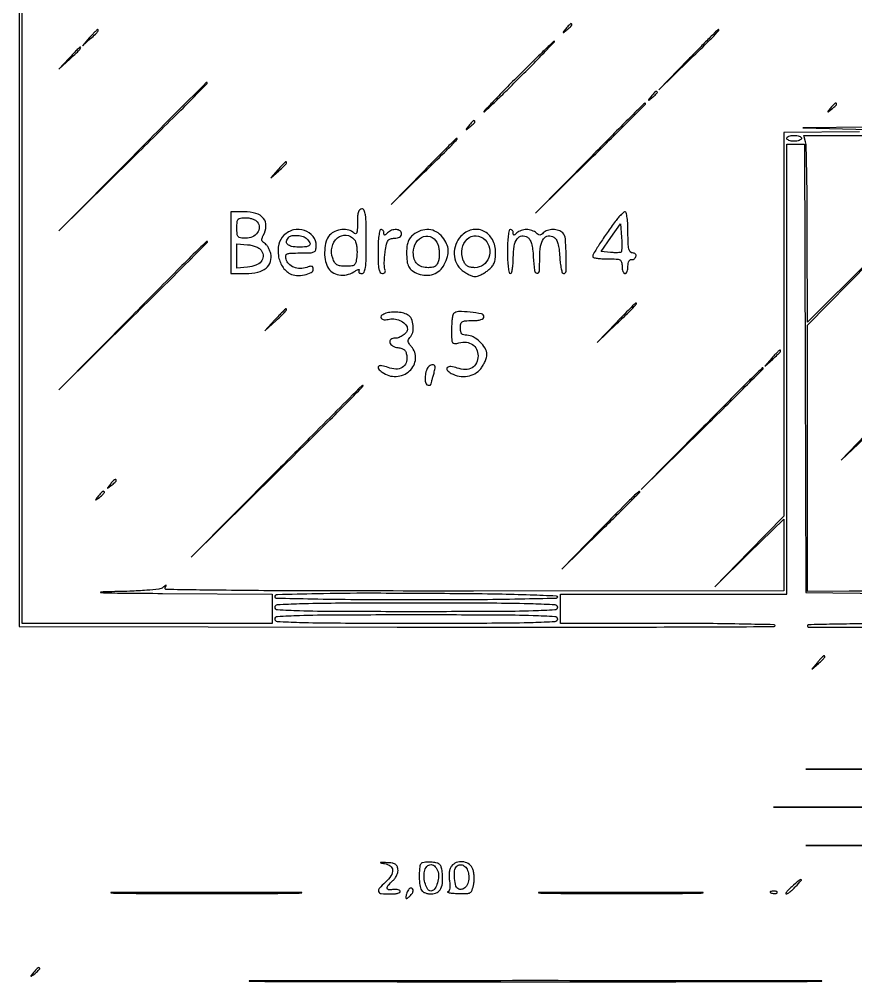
# Model space of a CAD drawing. Extents: x 121 to 921, y 24 to 639.
# Drawn here: x 121 to 405.5, y 26.1 to 353.5 of the extents above; entities that cross this region are included whole.
import ezdxf

# ---------------------------------------------------------------- set-up
doc = ezdxf.new("R2010")
doc.units = 0

msp = doc.modelspace()

# ---------------------------------------------------------------- linework, layer by layer
for points in [[(121, 378.507503), (121, 147.015007), (249.500041, 146.757503, 0.000547), (298.773486, 146.712657, 0.000912), (340.253183, 146.795954, 0.000034), (377.693242, 146.941964, 0.413068), (378.000041, 147.25, 0.407708), (377.699883, 147.556882, 0.000415), (367.278137, 147.779687, 0.003211), (355.495905, 147.946103, 0.001925), (341.5, 148), (305, 148), (305, 153), (305, 158), (343.5, 158), (382, 158), (382, 234.5), (382, 311), (384.993753, 311), (387.987506, 311), (388.243753, 234.75), (388.5, 158.5), (416.185093, 158.234295)], [(406.75, 315.221071), (381, 315), (381, 249.76502), (381, 184.530039), (369.25, 172.515057), (357.5, 160.500075), (369.25, 171.983726), (381, 183.467376), (381, 171.255371), (381, 159.043366), (275.444533, 159.027427, -0.000455), (220.775159, 159.068888, -0.002513), (191.347046, 159.265867, -0.000722), (171.038409, 159.533194, -0.578261), (170.636491, 160.255744, 0.01394), (170.991473, 160.885837, 0.556896), (170.924986, 160.999035, 0.172147), (170.685365, 160.9203, 0.005442), (169.868163, 160.273792, -0.140786), (168.476595, 159.684698, -0.010617), (164.356971, 159.273479, -0.011291), (158.596917, 158.952443, -0.004113), (150.426204, 158.749193, 0.031124), (148.699992, 158.61276, 0.919248), (148.70801, 158.472243, 0.004341), (156.380566, 158.330923, 0.000921), (169.75, 158.225401), (207, 158), (207, 153), (207, 148), (164.5, 148), (122, 148), (122, 378.5)], [(410.25, 271.508924), (389, 250.51786), (388.986345, 280.00893, 0.001903), (388.937416, 291.473079, 0.002838), (388.799577, 301.497936, 0.001212), (388.612352, 310.065475, 0.059461), (388.369714, 311.75), (387.766737, 314), (410.383369, 314, 0.001893)], [(409.805449, 159.03542, 0.000815), (403.25, 159.002623), (389, 158.908096), (389, 204.195522), (389, 249.482948), (410.25, 270.991468)]]:
    msp.add_lwpolyline(points, format="xyb")
for points in [[(306.872445, 350.25, 0.001576), (305.99236, 349.120493, 0.377591), (306, 349, 0.377591), (306.120493, 348.99236, 0.001576), (307.25, 349.872445, 0.017685), (308.306759, 350.76332, 0.065617), (308.869516, 351.426111, 0.241985), (308.90695, 351.806605, 0.307699), (308.622445, 352, 0.184603), (308.410139, 351.91885, 0.013803), (307.952641, 351.485937, 0.017649), (307.425681, 350.920402, 0.012436)], [(144.924314, 347.25), (142.5, 344.5), (145.25, 346.924314, 0.007047), (146.901388, 348.422009, 0.038158), (147.720118, 349.311864, 0.157803), (147.891157, 349.773973, 0.426412), (147.674314, 350, 0.194102), (147.471891, 349.918342, 0.004632), (146.732156, 349.192187, 0.009492), (145.876984, 348.303915, 0.006223)], [(348.481238, 339.75), (338.5, 329.5), (348.75, 339.481238, 0.000944), (354.968595, 345.559692, 0.008931), (357.581974, 348.217101, 0.017713), (358.879734, 349.685579, 0.633634), (358.731238, 350, 0.198664), (358.546949, 349.923768, 0.000239), (355.609437, 346.989062, 0.002061), (352.327415, 343.679875, 0.00126)], [(137.946167, 340.25), (134.5, 336.5), (138.25, 339.946167, 0.004068), (140.505211, 342.052752, 0.026699), (141.568348, 343.17594, 0.102567), (141.881757, 343.749449, 0.503731), (141.696167, 344, 0.196596), (141.49958, 343.919596, 0.00223), (140.469273, 342.898438, 0.006442), (139.289043, 341.687395, 0.004107)], [(290.5, 334, 0.001959), (285.945457, 329.397636, 0.003373), (282.193955, 325.525, 0.000647), (278.969949, 322.142901, 0.659097), (279.031264, 322, 0.193351), (279.371558, 322.136703, 0.000567), (282.900205, 325.525, 0.00316), (286.875467, 329.399505, 0.001955), (291.5, 334, 0.001959), (296.054543, 338.602364, 0.003373), (299.806045, 342.475, 0.000647), (303.030051, 345.857099, 0.659097), (302.968736, 346, 0.193351), (302.628442, 345.863297, 0.000567), (299.099795, 342.475, 0.00316), (295.124533, 338.600495, 0.001955)], [(159.492499, 306.75), (134.5, 281.5), (159.75, 306.492499, 0.000324), (175.141581, 321.746868, 0.003507), (181.310669, 327.955368, 0.003145), (184.890104, 331.654824, 0.659973), (184.742499, 332, 0.198875), (184.563015, 331.92567, 0.000036), (177.219093, 324.582812, 0.000799), (169.093937, 316.431656, 0.000483)], [(335.872445, 327.25, 0.001576), (334.99236, 326.120493, 0.377591), (335, 326, 0.377591), (335.120493, 325.99236, 0.001576), (336.25, 326.872445, 0.012436), (336.920402, 327.425681, 0.017649), (337.485937, 327.952641, 0.013803), (337.91885, 328.410139, 0.184603), (338, 328.622445, 0.307699), (337.806605, 328.90695, 0.241985), (337.426111, 328.869516, 0.065617), (336.76332, 328.306759, 0.017685)], [(314.989863, 306.25), (296.5, 287.5), (315.25, 305.989863, 0.000659), (322.439221, 313.098051, 0.001087), (328.492188, 319.124744, 0.000067), (333.925202, 324.559216, 0.198843), (334, 324.739863, 0.655136), (333.662644, 324.886826, 0.005603), (330.937042, 322.294622, 0.00476), (326.267707, 317.665754, 0.000454)], [(396.872445, 323.25, 0.001576), (395.99236, 322.120493, 0.377591), (396, 322, 0.377591), (396.120493, 321.99236, 0.001576), (397.25, 322.872445, 0.017685), (398.306759, 323.76332, 0.065617), (398.869516, 324.426111, 0.241985), (398.90695, 324.806605, 0.307699), (398.622445, 325, 0.184603), (398.410139, 324.91885, 0.013803), (397.952641, 324.485937, 0.017649), (397.425681, 323.920402, 0.012436)], [(273.872445, 317.25, 0.001576), (272.99236, 316.120493, 0.377591), (273, 316, 0.377591), (273.120493, 315.99236, 0.001576), (274.25, 316.872445, 0.017685), (275.306759, 317.76332, 0.065617), (275.869516, 318.426111, 0.241985), (275.90695, 318.806605, 0.307699), (275.622445, 319, 0.184603), (275.410139, 318.91885, 0.013803), (274.952641, 318.485937, 0.017649), (274.425681, 317.920402, 0.012436)], [(258.482946, 301.75), (247.5, 290.5), (258.75, 301.482946, 0.000839), (265.579757, 308.172997, 0.008097), (268.430444, 311.066995, 0.01487), (269.880755, 312.681336, 0.638497), (269.732946, 313, 0.198709), (269.549358, 312.92404, 0.000196), (266.318098, 309.695312, 0.001865), (262.713103, 306.063329, 0.001138)], [(387, 313, -0.226478), (386.817169, 312.617064, -0.074992), (386.265625, 312.29375, -0.057076), (385.457356, 312.073116, -0.038131), (384.5, 312, -0.038131), (383.542644, 312.073116, -0.057076), (382.734375, 312.29375, -0.074992), (382.182831, 312.617064, -0.226478), (382, 313, -0.226478), (382.182831, 313.382936, -0.074992), (382.734375, 313.70625, -0.057076), (383.542644, 313.926884, -0.038131), (384.5, 314, -0.038131), (385.457356, 313.926884, -0.057076), (386.265625, 313.70625, -0.074992), (386.817169, 313.382936, -0.226478)], [(208.924314, 302.25), (206.5, 299.5), (209.25, 301.924314, 0.007047), (210.901388, 303.422009, 0.038158), (211.720118, 304.311864, 0.157803), (211.891157, 304.773973, 0.426412), (211.674314, 305, 0.194102), (211.471891, 304.918342, 0.004632), (210.732156, 304.192187, 0.009492), (209.876984, 303.303915, 0.006223)], [(236, 284.3, -0.0096), (235.954404, 281.925377, -0.073105), (235.75, 280.829167, -0.330343), (235.355767, 280.558074, -0.189643), (234.8, 280.8, 0.138464), (233.086987, 281.758683, 0.081294), (230.727744, 281.930767, 0.078232), (228.34294, 281.333077, 0.108806), (226.554988, 280.060761, 0.113164), (225.392052, 277.982658, 0.055548), (224.864785, 274.980286, 0.054359), (225.009523, 271.818723, 0.084459), (225.873622, 269.236139, 0.122212), (227.434692, 267.50788, 0.101772), (229.730316, 266.563933, 0.096187), (232.326414, 266.575643, 0.096232), (234.729013, 267.558098, -0.016539), (235.656288, 268.122749, -0.05628), (236.306431, 268.398736, -0.288868), (236.543321, 268.332301, -0.333756), (236.564107, 268.103727, 0.115383), (236.420496, 267.675855, 0.193729), (236.526874, 267.317604, 0.155473), (236.881719, 267.079521, 0.070739), (237.440983, 267, 0.286596), (238.25234, 267.506681, 0.078548), (238.714568, 269.013932, 0.030839), (238.947115, 271.946528, 0.004368), (239, 278, 0.004556), (238.945969, 283.929929, 0.029335), (238.715909, 286.916667, 0.06897), (238.274155, 288.492896, 0.298365), (237.5, 289, 0.193359), (236.798783, 288.718295, 0.125112), (236.329787, 287.966667, 0.061781), (236.071102, 286.588372, 0.015532)], [(193, 277.5), (193, 267), (198, 267, 0.055769), (202.090665, 267.457686, 0.114019), (204.98239, 268.854201, 0.153535), (206.452321, 271.053655, 0.133176), (206.507037, 273.836658, 0.038662), (206.146748, 274.915115, 0.035894), (205.6173, 275.953639, 0.037905), (205.008672, 276.807981, 0.091066), (204.413769, 277.30339, -0.07741), (203.798788, 277.787893, -0.149514), (203.527585, 278.346221, -0.120578), (203.587117, 279.047818, -0.041711), (203.993389, 279.987648, 0.107498), (204.905118, 283.191746, 0.189592), (204.073417, 285.773169, 0.154799), (201.504036, 287.446335, 0.067616), (197.428571, 288), (193, 288)], [(201.946949, 284.563922, -0.171486), (202.605493, 282.776808, -0.159989), (202.020878, 280.912694, -0.132005), (200.304382, 279.504316, -0.106556), (197.964816, 279, -0.033053), (196.251983, 279.113353, -0.186061), (195.461773, 279.545128, -0.155604), (195.087754, 280.444601, -0.021337), (195, 282.5, -0.021309), (195.087013, 284.54081, -0.151873), (195.45554, 285.445922, -0.187196), (196.231396, 285.882536, -0.035633), (197.877555, 286, -0.044541), (199.066659, 285.893863, -0.040324), (200.259931, 285.578152, -0.042669), (201.284654, 285.114949, -0.092323)], [(323.692495, 284.75, 0.007625), (320.884342, 280.838655, 0.009174), (318.369274, 277.074808, 0.004915), (316.275265, 273.741475, 0.138646), (316, 272.767865, 0.347354), (316.238538, 272.46593, 0.02029), (317.46875, 272.22556, 0.02367), (319.083164, 272.055337, 0.014431), (321, 272, -0.010324), (324.03969, 271.93723, -0.105983), (325.25, 271.625, -0.217022), (325.819917, 270.919849, -0.063163), (326, 269.5, 0.038131), (326.073116, 268.542644, 0.057076), (326.29375, 267.734375, 0.074992), (326.617064, 267.182831, 0.226478), (327, 267, 0.226478), (327.382936, 267.182831, 0.074992), (327.70625, 267.734375, 0.057076), (327.926884, 268.542644, 0.038131), (328, 269.5, -0.043542), (328.081963, 270.439405, -0.072524), (328.330469, 271.192187, -0.106538), (328.69666, 271.648819, -0.229209), (329.125, 271.75, 0.109277), (329.589332, 271.749545, 0.086869), (330.054167, 271.940625, 0.082084), (330.44837, 272.291363, 0.082294), (330.708333, 272.75, 0.124541), (330.757816, 273.225745, 0.148234), (330.566927, 273.632812, 0.128112), (330.153471, 273.905559, 0.082263), (329.583333, 274, -0.222329), (328.79393, 274.369267, -0.118872), (328.306548, 275.355263, -0.047604), (328.059801, 277.282929, -0.008044), (328, 281, 0.012733), (327.931645, 283.683698, 0.020962), (327.721199, 285.94375, 0.016292), (327.425604, 287.693601, 0.356797), (327.050891, 288, 0.172173), (326.548202, 287.821613, 0.021751), (325.672855, 287.045313, 0.023477), (324.684511, 285.99467, 0.017498)], [(211, 280, 0.135938), (209.272105, 276.948138, 0.101145), (209.103512, 273.061832, 0.100282), (210.476628, 269.39322, 0.131083), (213.08157, 266.956345, 0.109618), (215.264745, 266.345001, 0.063546), (217.994208, 266.542561, 0.070239), (220.265381, 267.344489, 0.279754), (221, 268.554704, 0.111478), (220.864928, 269.152996, 0.225649), (220.498817, 269.450787, 0.123245), (219.838476, 269.446648, 0.027194), (218.75, 269.102899, -0.090326), (216.540255, 268.700548, -0.095602), (214.377438, 269.118024, -0.104364), (212.668625, 270.260385, -0.130169), (211.732071, 271.916559, -0.092093), (211.64908, 273.065457, -0.26987), (212.104577, 273.678852, -0.093739), (213.325846, 273.94932, -0.007754), (216.59362, 274, 0.009023), (219.895625, 274.059595, 0.096826), (221.193461, 274.362301, 0.218355), (221.800551, 275.056383, 0.072295), (222, 276.428571, 0.167103), (220.89306, 279.648232, 0.149746), (217.991475, 281.681482, 0.138397), (214.259729, 281.826686, 0.13818)], [(243, 274.5, 0.007817), (243.060311, 270.642481, 0.040548), (243.298954, 268.526713, 0.092538), (243.747006, 267.398126, 0.25756), (244.468615, 267, 0.094013), (245.030168, 267.106528, 0.167735), (245.383571, 267.408647, 0.152048), (245.495812, 267.889508, 0.073616), (245.356913, 268.512282, -0.078511), (245.173377, 269.37462, -0.017113), (245.144751, 270.898599, -0.01743), (245.234592, 272.683279, -0.015925), (245.449571, 274.512282, -0.01602), (245.908584, 277.022113, -0.098655), (246.429068, 278.220965, -0.169776), (247.23284, 278.80477, -0.073089), (248.561273, 279, 0.04943), (249.570793, 279.100045, 0.0887), (250.343545, 279.403769, 0.11701), (250.82517, 279.884424, 0.139251), (251, 280.5, 0.237835), (250.498333, 281.494996, 0.144593), (249.233314, 281.95621, 0.107376), (247.597428, 281.706436, 0.105375), (246.2, 280.8, -0.018208), (245.578624, 280.222304, -0.180052), (245.25, 280.1, -0.354955), (245.056215, 280.257401, -0.051663), (245, 280.8, 0.081935), (244.924388, 281.25832, 0.092192), (244.70625, 281.6475, 0.100665), (244.381414, 281.907722, 0.119248), (244, 282, 0.354925), (243.590162, 281.667147, 0.018508), (243.283333, 279.875, 0.02162), (243.068623, 277.477527, 0.011522)], [(254.97442, 280.18037, 0.058965), (253.917535, 279.095524, 0.072431), (253.227985, 277.862603, 0.061533), (252.848199, 276.326784, 0.029887), (252.727273, 274.30552, 0.026248), (252.892589, 271.158553, 0.096791), (253.474423, 269.263885, 0.123626), (254.638455, 267.981182, 0.056193), (256.666537, 266.936683, 0.080795), (259.307279, 266.395652, 0.095341), (261.825983, 266.774427, 0.098147), (263.969454, 268.044884, 0.090959), (265.534911, 270.06751, 0.044397), (266.633076, 272.750426, 0.09151), (266.897453, 274.994602, 0.096697), (266.340625, 277.104401, 0.053972), (264.92742, 279.365141, 0.098125), (262.822731, 281.16927, 0.108247), (260.26072, 281.954442, 0.104676), (257.53648, 281.606959, 0.086515)], [(271.174314, 279.685549, 0.100971), (269.450945, 276.893054, 0.09814), (268.936034, 273.619519, 0.101369), (269.70909, 270.483423, 0.115648), (271.634859, 268.07258, 0.02846), (272.770729, 267.279355, 0.027362), (274.003998, 266.60882, 0.028446), (275.155068, 266.14049, 0.08257), (276, 266, 0.08257), (276.844932, 266.14049, 0.028446), (277.996002, 266.60882, 0.027362), (279.229271, 267.279355, 0.02846), (280.365141, 268.07258, 0.044989), (281.656574, 269.291288, 0.077821), (282.450348, 270.532094, 0.071272), (282.868058, 272.032715, 0.032307), (283, 274.07258, 0.122628), (281.881607, 278.564121, 0.161268), (278.848264, 281.464185, 0.174023), (274.870117, 281.857548, 0.143619)], [(287, 274.5, 0.011522), (287.068623, 271.522473, 0.02162), (287.283333, 269.125, 0.018508), (287.590162, 267.332853, 0.354925), (288, 267, 0.330004), (288.390744, 267.289411, 0.027991), (288.70625, 268.579657, 0.028477), (288.927841, 270.316181, 0.017497), (289, 272.377555, -0.038993), (289.307135, 276.309864, -0.11325), (290.315956, 278.825152, -0.213842), (291.888055, 279.772839, -0.172054), (293.833823, 279.338502, -0.123506), (294.606861, 278.532677, -0.058344), (295.174822, 277.197934, -0.041187), (295.569652, 275.283894, -0.017011), (295.799904, 272.64649, 0.014544), (296.182093, 268.00463, 0.34754), (297.043226, 267.134496, 0.432078), (297.860724, 267.814814, 0.015259), (298, 272.377555, -0.038993), (298.307135, 276.309864, -0.11325), (299.315956, 278.825152, -0.213842), (300.888055, 279.772839, -0.172054), (302.833823, 279.338502, -0.123506), (303.606861, 278.532677, -0.058344), (304.174822, 277.197934, -0.041187), (304.569652, 275.283894, -0.017011), (304.799904, 272.64649, 0.015767), (304.98344, 270.482069, 0.02544), (305.290802, 268.658657, 0.022926), (305.662209, 267.283044, 0.326194), (306.049904, 267, 0.404522), (306.939062, 267.860114, 0.012828), (306.980632, 273.367337, 0.016015), (306.705815, 278.844452, 0.177644), (305.8, 280.8, 0.119179), (304.390533, 281.660584, 0.077887), (302.5, 281.956875, 0.077887), (300.609467, 281.660584, 0.119179), (299.2, 280.8, -0.049631), (298.547259, 280.265408, -0.147822), (298, 280.1, -0.147822), (297.452741, 280.265408, -0.049631), (296.8, 280.8, 0.070395), (296.188407, 281.259976, 0.038897), (295.335625, 281.6475, 0.037889), (294.392078, 281.911715, 0.049362), (293.5, 282, 0.049362), (292.607922, 281.911715, 0.037889), (291.664375, 281.6475, 0.038897), (290.811593, 281.259976, 0.070395), (290.2, 280.8, -0.018208), (289.578624, 280.222304, -0.180052), (289.25, 280.1, -0.354955), (289.056215, 280.257401, -0.051663), (289, 280.8, 0.081935), (288.924388, 281.25832, 0.092192), (288.70625, 281.6475, 0.100665), (288.381414, 281.907722, 0.119248), (288, 282, 0.354925), (287.590162, 281.667147, 0.018508), (287.283333, 279.875, 0.02162), (287.068623, 277.477527, 0.011522)], [(325.655319, 274.321986, -0.170327), (325.31235, 274.157165, -0.017743), (324.407762, 274.089117, -0.020416), (323.29258, 274.090481, -0.014971), (322.058549, 274.179471), (318.924822, 274.5), (322.212411, 279.224972), (325.5, 283.949943), (325.809181, 279.367486, -0.010002), (325.893995, 277.578173, -0.014463), (325.891521, 275.995107, -0.010052), (325.825718, 274.695457, -0.180603)], [(218.8, 278.8, -0.062762), (219.832254, 277.47006, -0.342546), (219.725729, 276.624757, -0.176014), (218.638099, 276.116784, -0.022123), (216, 276, -0.046566), (213.606795, 276.223369, -0.150948), (212.212242, 276.959636, -0.268601), (211.922179, 278.047457, -0.131034), (212.666667, 279.333333, -0.161711), (213.80926, 279.906209, -0.057775), (215.655723, 279.959188, -0.057074), (217.532541, 279.577247, -0.118199)], [(234.942081, 278.569788, -0.099603), (235.378002, 277.760669, -0.032748), (235.687987, 276.437638, -0.031125), (235.847396, 274.88705, -0.030603), (235.814526, 273.319788, -0.019646), (235.531139, 270.997789, -0.156461), (235.04699, 270.047354, -0.173568), (234.125043, 269.607062, -0.025463), (232.024082, 269.5, -0.031052), (230.162758, 269.615709, -0.106627), (229.02621, 270.013431, -0.123244), (228.246358, 270.80733, -0.0483), (227.595209, 272.20971, -0.139069), (227.3603, 276.005637, -0.162074), (229.198067, 279.100103, -0.205216), (232.158356, 280.044181, -0.198023)], [(263.373531, 276.890432, -0.044297), (263.675588, 275.698963, -0.027998), (263.824216, 274.271798, -0.028036), (263.812385, 272.841302, -0.045425), (263.624602, 271.640432, -0.048639), (263.158128, 270.334642, -0.119654), (262.52312, 269.546944, -0.117776), (261.590667, 269.13091, -0.046332), (260.180948, 269, -0.068909), (257.888488, 269.317452, -0.126954), (256.27237, 270.259507, -0.127913), (255.321507, 271.86015, -0.070514), (255, 274.128571, -0.137317), (255.964328, 277.573674, -0.178445), (258.510044, 279.597867, -0.215085), (261.39244, 279.293753, -0.178134)], [(279.428571, 278.428571, -0.146069), (280.933413, 275.643023, -0.14082), (280.694422, 272.444196, -0.146294), (278.814743, 269.945254, -0.160191), (275.940065, 269, -0.043379), (274.445967, 269.12987, -0.098013), (273.391174, 269.537543, -0.105545), (272.618932, 270.293169, -0.055718), (272.003302, 271.491316, -0.131601), (271.597335, 275.472394, -0.166331), (273.327418, 278.718157, -0.205726), (276.358703, 279.809715, -0.183326)], [(159.492499, 252.75), (134.5, 227.5), (159.75, 252.492499, 0.000483), (169.431656, 262.093937, 0.000799), (177.582812, 270.219093, 0.000036), (184.92567, 277.563015, 0.198875), (185, 277.742499, 0.659973), (184.654824, 277.890104, 0.003145), (180.955368, 274.310669, 0.003507), (174.746868, 268.141581, 0.000324)], [(203.393608, 274.75, -0.145218), (203.925789, 272.835802, -0.17402), (203.267307, 271.09611, -0.128567), (201.414415, 269.804849, -0.067113), (198.648723, 269.189635), (195, 268.879269), (195, 273), (195, 277.120731), (198.648723, 276.810365, -0.037715), (200.178458, 276.563103, -0.043531), (201.579057, 276.094831, -0.0486), (202.705108, 275.46971, -0.102178)], [(323.971112, 250.25), (317.5, 243.5), (324.25, 249.971112, 0.001651), (328.331139, 253.90958, 0.013946), (330.112695, 255.739547, 0.038166), (330.876639, 256.708164, 0.600215), (330.721112, 257, 0.198298), (330.532866, 256.922286, 0.000591), (328.623258, 255.017188, 0.003258), (326.472068, 252.837782, 0.002015)], [(207.946167, 251.25), (204.5, 247.5), (208.25, 250.946167, 0.004068), (210.505211, 253.052752, 0.026699), (211.568348, 254.17594, 0.102567), (211.881757, 254.749449, 0.503731), (211.696167, 255, 0.196596), (211.49958, 254.919596, 0.00223), (210.469273, 253.898438, 0.006442), (209.289043, 252.687395, 0.004107)], [(245.25, 253.337719, 0.099782), (244.08685, 252.571607, 0.395538), (244.058669, 251.792352, 0.209193), (245.090685, 251.304987, 0.061318), (246.876288, 251.472828, -0.097747), (248.911208, 251.516238, -0.081759), (250.953616, 250.801335, -0.091487), (252.468859, 249.570183, -0.178357), (253, 248.128571, -0.166766), (252.648651, 247.10445, -0.067499), (251.580002, 246.057753, -0.064034), (250.175185, 245.267644, -0.096408), (248.8, 245, 0.153128), (247.396588, 244.559878, 0.323915), (247.039498, 243.539069, 0.195494), (247.958676, 242.39332, 0.098822), (249.75, 241.816422, -0.046772), (251.123541, 241.526484, -0.119022), (251.99225, 241.007596, -0.121242), (252.519049, 240.156256, -0.049489), (252.809932, 238.817258, -0.122874), (252.519817, 236.589588, -0.166777), (251.215933, 235.055744, -0.142732), (249.062523, 234.500848, -0.083183), (246.426787, 235.027836, 0.036269), (244.279187, 235.670615, 0.228843), (243.198008, 235.415608, 0.421281), (243.126613, 234.640049, 0.058514), (244.442702, 233.418239, 0.172367), (249.165369, 232.008971, 0.170343), (253.745826, 233.885545, 0.194633), (255.7703, 237.971101, 0.205617), (254.323629, 242.194888, -0.032158), (253.553084, 243.164951, -0.111298), (253.253516, 243.903596, -0.155089), (253.348145, 244.555653, -0.083583), (253.823629, 245.223629, 0.138418), (254.803084, 246.973388, 0.083396), (254.967735, 249.36229, 0.085611), (254.348688, 251.613097, 0.16143), (253.065741, 252.964816, 0.06875), (251.352885, 253.598052, 0.042313), (249.218325, 253.882008, 0.042178), (247.054193, 253.802698, 0.065742)], [(268.706671, 253.373338, 0.151336), (268.429549, 252.847477, 0.015038), (268.207585, 251.422615, 0.01786), (268.051564, 249.669188, 0.013258), (268, 247.724925, 0.007948), (268.050111, 244.572553, 0.125013), (268.345508, 243.547306, 0.281504), (269.016635, 243.186979, 0.047492), (270.520519, 243.415794, -0.084825), (273.06778, 243.611449, -0.127082), (275.156227, 242.859986, -0.137344), (276.51311, 241.247766, -0.107064), (277, 239, -0.10826), (276.471344, 236.587005, -0.153472), (275.006121, 234.969135, -0.137358), (272.739019, 234.372606, -0.080099), (269.951226, 234.867158, 0.052033), (267.799625, 235.37425, 0.216783), (266.557841, 234.990838, 0.421458), (266.517128, 234.118397, 0.082259), (267.90625, 233.050173, 0.077418), (270.628971, 232.096625, 0.084998), (273.423188, 232.060986, 0.089442), (275.955023, 232.943066, 0.097968), (277.92742, 234.634859, 0.035304), (278.720707, 235.804569, 0.029932), (279.39118, 237.139283, 0.031021), (279.854492, 238.434023, 0.070522), (280, 239.460545, 0.135382), (279.417396, 241.572806, 0.067033), (277.672161, 243.7661, 0.066548), (275.386772, 245.439099, 0.125403), (273.185549, 246, -0.061943), (272.12841, 246.13147, -0.152402), (271.468555, 246.535969, -0.135543), (271.109716, 247.280829, -0.044905), (271, 248.5, -0.05449), (271.151756, 249.888366, -0.201266), (271.65, 250.59375, -0.124134), (272.678456, 250.925001, -0.016149), (275, 251, 0.022046), (276.757935, 251.077549, 0.057781), (277.993163, 251.332581, 0.096772), (278.735966, 251.750008, 0.219914), (279, 252.321289, 0.358274), (278.204555, 253.288902, 0.023213), (274.338115, 253.866421, 0.025598), (270.380395, 254.067124, 0.198778)], [(376.924314, 238.25), (374.5, 235.5), (377.25, 237.924314, 0.007047), (378.901388, 239.422009, 0.038158), (379.720118, 240.311864, 0.157803), (379.891157, 240.773973, 0.426412), (379.674314, 241, 0.194102), (379.471891, 240.918342, 0.004632), (378.732156, 240.192187, 0.009492), (377.876984, 239.303915, 0.006223)], [(259.606989, 234.418213, 0.051376), (259.115517, 232.598197, 0.05844), (259.035507, 230.794843, 0.07573), (259.341641, 229.448498, 0.308253), (260, 229, 0.02423), (260.383225, 229.018582, 0.038589), (260.70625, 229.075377, 0.045424), (260.936513, 229.157339, 0.292445), (261, 229.256602, -0.063814), (261.023904, 229.443132, -0.001214), (261.273245, 230.390575, -0.002929), (261.573732, 231.4951, -0.001955), (261.930194, 232.756602, 0.016399), (262.339786, 234.384406, 0.083769), (262.383053, 235.312955, 0.199171), (262.105959, 235.803966, 0.167495), (261.537183, 236, 0.105502), (260.986002, 235.88239, 0.066614), (260.424366, 235.53535, 0.062457), (259.937831, 235.022966, 0.067192)], [(352.990852, 214.25), (332.5, 193.5), (353.25, 213.990852, 0.000592), (361.206125, 221.866249, 0.000979), (367.904688, 228.538641, 0.000054), (373.925376, 234.560639, 0.198856), (374, 234.740852, 0.657058), (373.659758, 234.887986, 0.004606), (370.635115, 231.991842, 0.004289), (365.49222, 226.889017, 0.000404)], [(208.493534, 199.75), (179.5, 170.5), (208.75, 199.493534, 0.000275), (226.588468, 217.195066, 0.003018), (233.705242, 224.350842, 0.00236), (237.891559, 228.651639, 0.661614), (237.743534, 229, 0.198885), (237.564513, 228.925858, 0.000027), (229.045554, 220.407813, 0.000687), (219.629097, 210.965461, 0.000414)], [(405.96584, 209.25), (400.5, 203.5), (406.25, 208.96584, 0.00208), (409.721355, 212.293238, 0.016599), (411.26449, 213.887147, 0.050698), (411.876586, 214.718401, 0.580622), (411.71584, 215, 0.198036), (411.525668, 214.921604, 0.000843), (409.909561, 213.310937, 0.003903), (408.081711, 211.454324, 0.002429)], [(151.872445, 195.25, 0.001576), (150.99236, 194.120493, 0.377591), (151, 194, 0.377591), (151.120493, 193.99236, 0.001576), (152.25, 194.872445, 0.012436), (152.920402, 195.425681, 0.017649), (153.485938, 195.952641, 0.013803), (153.91885, 196.410139, 0.184603), (154, 196.622445, 0.307699), (153.806605, 196.90695, 0.241985), (153.426111, 196.869516, 0.065617), (152.76332, 196.306759, 0.017685)], [(147.872445, 191.25, 0.001576), (146.99236, 190.120493, 0.377591), (147, 190, 0.377591), (147.120493, 189.99236, 0.001576), (148.25, 190.872445, 0.012436), (148.920402, 191.425681, 0.017649), (149.485938, 191.952641, 0.013803), (149.91885, 192.410139, 0.184603), (150, 192.622445, 0.307699), (149.806605, 192.90695, 0.241985), (149.426111, 192.869516, 0.065617), (148.76332, 192.306759, 0.017685)], [(318.485572, 179.75), (305.5, 166.5), (318.75, 179.485572, 0.000953), (323.830235, 184.483446, 0.001566), (328.107813, 188.734307, 0.000139), (331.924469, 192.553081, 0.198768), (332, 192.735572, 0.645427), (331.674535, 192.882671, 0.010907), (329.766227, 191.127466, 0.006823), (326.398929, 187.802387, 0.000685)], [(304, 156.974899, -0.407482), (303.553131, 156.517615, -0.000682), (291.441038, 156.255078, -0.003623), (276.472368, 156.059542, -0.001454), (256, 156, -0.001462), (235.596852, 156.059652, -0.003595), (220.608714, 156.255057, -0.000666), (208.443358, 156.517351, -0.407525), (208, 156.970975, -0.40571), (208.869845, 157.866525, -0.002162), (222.153371, 158.195946, -0.00558), (240.398727, 158.365801, -0.001516), (269.25, 158.224899, -0.002082), (283.877546, 158.048195, -0.004928), (294.768279, 157.76389, -0.001216), (303.566988, 157.425958, -0.402307)], [(304, 153.5, -0.397077), (303.143076, 152.591093, -0.006905), (295.75, 152.257812, -0.006988), (283.43139, 152.045116, -0.000822), (256, 152, -0.000822), (228.56861, 152.045116, -0.006988), (216.25, 152.257812, -0.006905), (208.856924, 152.591093, -0.397077), (208, 153.5, -0.397077), (208.856924, 154.408907, -0.006905), (216.25, 154.742188, -0.006988), (228.56861, 154.954884, -0.000822), (256, 155, -0.000822), (283.43139, 154.954884, -0.006988), (295.75, 154.742188, -0.006905), (303.143076, 154.408907, -0.397077)], [(304, 149.5, -0.397077), (303.143076, 148.591093, -0.006905), (295.75, 148.257812, -0.006988), (283.43139, 148.045116, -0.000822), (256, 148, -0.000822), (228.56861, 148.045116, -0.006988), (216.25, 148.257812, -0.006905), (208.856924, 148.591093, -0.397077), (208, 149.5, -0.397077), (208.856924, 150.408907, -0.006905), (216.25, 150.742188, -0.006988), (228.56861, 150.954884, -0.000822), (256, 151, -0.000822), (283.43139, 150.954884, -0.006988), (295.75, 150.742188, -0.006905), (303.143076, 150.408907, -0.397077)], [(388.999215, 147.25, 0.414716), (389.521976, 146.727041, 0.000222), (414.382725, 146.754671, 0.001699), (436.822002, 146.865822, 0.02643), (444.5, 147.336296, 0.932181), (444.493739, 147.478906, 0.001778), (438.026562, 147.625996, 0.002273), (429.267465, 147.754226, 0.001155), (418.25, 147.839963, 0.002403), (407.034062, 147.847432, 0.004007), (397.591957, 147.732677, 0.000646), (389.297332, 147.554659, 0.407261)], [(392.404988, 134.75), (390.5, 132.5), (392.75, 134.404988, 0.010402), (394.102181, 135.598996, 0.048385), (394.795506, 136.373826, 0.197337), (394.898791, 136.789444, 0.372044), (394.654988, 137, 0.191119), (394.44834, 136.918017, 0.007508), (393.851732, 136.339063, 0.012381), (393.159969, 135.612165, 0.008332)], [(245.25, 66.324406, -0.113292), (247.183375, 65.528809, -0.232899), (247.945006, 64.125155, -0.160856), (247.398073, 62.219341, -0.054593), (245.5, 60, 0.022488), (243.412007, 57.853743, 0.281693), (243.220344, 56.785398, 0.284317), (244.083723, 56.135653, 0.022785), (247.059017, 56, 0.021197), (248.597459, 56.065249, 0.044711), (249.773175, 56.27208, 0.077693), (250.456227, 56.575946, 0.408345), (250.537989, 56.938533, 0.140654), (250.172574, 57.270683, 0.061025), (249.547009, 57.489419, 0.05361), (248.778996, 57.572188, 0.047659), (247.978972, 57.49595, -0.071997), (246.555297, 57.429691, -0.392162), (246.087373, 57.956685, -0.178411), (246.484942, 58.968262, -0.02692), (248.04402, 60.539838, 0.055722), (248.804177, 61.399746, 0.047852), (249.401241, 62.449976, 0.050247), (249.757866, 63.522892, 0.090896), (249.79402, 64.444825, 0.089084), (249.461506, 65.448897, 0.138018), (248.828695, 66.099152, 0.094269), (247.756746, 66.474374, 0.027134), (246, 66.640829, 0.001701), (244.184327, 66.707699, 0.108586), (243.873576, 66.650216, 0.745894), (243.883384, 66.561562, 0.003529)], [(257.71406, 66.380727, 0.17333), (257.174866, 65.241765, 0.021686), (257.020775, 62.469901, 0.026253), (257.136844, 59.593219, 0.068504), (257.606989, 57.581787, 0.123818), (258.053413, 56.946832, 0.071397), (258.845142, 56.440397, 0.060608), (259.890818, 56.110677, 0.046128), (261.087937, 56, 0.123238), (263.072013, 56.49657, 0.157407), (264.374068, 57.844567, 0.105162), (264.961087, 60.17994, 0.037641), (264.828082, 63.629171, 0.042769), (264.523535, 65.137172, 0.133435), (263.986882, 66.012354, 0.127561), (263.065032, 66.517978, 0.037589), (261.46406, 66.797393, 0.023563), (260.249413, 66.85882, 0.028525), (259.110172, 66.797672, 0.029193), (258.179428, 66.638837, 0.140413)], [(263.415794, 63.479481, -0.085802), (263.569805, 61.422167, -0.06748), (263.056711, 59.24278, -0.076691), (262.09587, 57.560964, -0.228522), (260.932592, 57, -0.257705), (259.945569, 57.544911, -0.062592), (259.128979, 59.293475, -0.056329), (258.676948, 61.530928, -0.069032), (258.785658, 63.659077, -0.130824), (259.611118, 65.37204, -0.228965), (261.023777, 65.988379, -0.209351), (262.487863, 65.278417, -0.115672)], [(267.992976, 65.491536, 0.091756), (267.519754, 64.644982, 0.046782), (267.237174, 63.455425, 0.041482), (267.15733, 62.05161, 0.033706), (267.298058, 60.550712, -0.025762), (267.460367, 59.072495, -0.053923), (267.402736, 57.918335, -0.078167), (267.144137, 57.121063, -0.197349), (266.690793, 56.730264, 0.688105), (266.683719, 56.568297, 0.062588), (267.246291, 56.404065, 0.02176), (268.491409, 56.259595, 0.008549), (270.216769, 56.164772, 0.012867), (273.198352, 56.128768, 0.133391), (274.367719, 56.463598, 0.183358), (275.028425, 57.30788, 0.02898), (275.545039, 59.388386, 0.036705), (275.710715, 60.86053, 0.031813), (275.672002, 62.414165, 0.033164), (275.449918, 63.837132, 0.067671), (275.056353, 64.894703, 0.136864), (273.704766, 66.307006, 0.113237), (271.714627, 66.944088, 0.111659), (269.622861, 66.653365, 0.130121)], [(273.822258, 62.680978, -0.071446), (273.759612, 60.455397, -0.106501), (273.034382, 58.655312, -0.148023), (271.834271, 57.681468, -0.190813), (270.426887, 57.66643, -0.237679), (269.501792, 58.684288, -0.044291), (269.02952, 61.243735, -0.045072), (269.01925, 63.903384, -0.176596), (269.701236, 65.367903, -0.177996), (270.897491, 65.921018, -0.166148), (272.207851, 65.588528, -0.127749), (273.291443, 64.399151, -0.09283)], [(383.694236, 58.468399, 0.01465), (382.677846, 57.519979, 0.03214), (381.971592, 56.725092, 0.059762), (381.648008, 56.188664, 0.54442), (381.769922, 56, 0.144863), (382.245735, 56.14081, 0.020808), (383.082356, 56.734375, 0.022182), (384.036167, 57.542705, 0.017308), (385, 58.5, 0.005622), (386.948028, 60.620874, 0.657562), (386.830519, 60.875986, 0.172093), (386.193081, 60.632375, 0.003908)], [(155.821393, 56.250482, 0.001501), (169.12503, 56.162957, 0.000895), (184.953967, 56.134677, 0.000896), (200.721852, 56.163009, 0.001554), (213.821393, 56.250733, 0.01092), (217.04028, 56.35262, 0.968956), (217.038159, 56.449235, 0.001992), (205.303769, 56.514913, 0.000404), (184.5, 56.531652, 0.000401), (163.705678, 56.514888, 0.002049), (152.150659, 56.448955, 0.972446), (152.148913, 56.352699, 0.009123)], [(252.695306, 55.942849, 0.01302), (252.435981, 54.834001, 0.253319), (252.534116, 54.50812, 0.363425), (252.817896, 54.483961, 0.020124), (253.578674, 55.065294, 0.057778), (254.52057, 56.051057, 0.11701), (254.950024, 57.027751, 0.227657), (254.765587, 57.703661, 0.217518), (254.116631, 58, 0.18499), (253.739542, 57.855541, 0.058693), (253.334727, 57.395712, 0.049464), (252.966194, 56.730253, 0.037801)], [(300.819651, 56.250641, 0.001763), (312.301807, 56.16177, 0.001055), (325.951507, 56.133062, 0.001056), (339.540486, 56.161851, 0.001835), (350.819651, 56.25097, 0.013047), (353.565224, 56.354429, 0.963175), (353.562648, 56.452582, 0.002341), (343.434948, 56.51926, 0.000477), (325.5, 56.536247, 0.000472), (307.574449, 56.519206, 0.002419), (297.625148, 56.452214, 0.967895), (297.62309, 56.354481, 0.010604)], [(376.8125, 56.316886, 0.051402), (377.359369, 56.160852, 0.05415), (377.916927, 56.123424, 0.060344), (378.402231, 56.202593, 0.126455), (378.729167, 56.395833, 0.296942), (378.77538, 56.614691, 0.208169), (378.592839, 56.799335, 0.077125), (378.112848, 56.910055, 0.028489), (377.416667, 56.921053, 0.018894), (376.670344, 56.862007, 0.168741), (376.37858, 56.720685, 0.470617), (376.395823, 56.538436, 0.054073)], [(125.872445, 29.25, 0.001576), (124.99236, 28.120493, 0.377591), (125, 28, 0.377591), (125.120493, 27.99236, 0.001576), (126.25, 28.872445, 0.012436), (126.920402, 29.425681, 0.017649), (127.485938, 29.952641, 0.013803), (127.91885, 30.410139, 0.184603), (128, 30.622445, 0.307699), (127.806605, 30.90695, 0.241985), (127.426111, 30.869516, 0.065617), (126.76332, 30.306759, 0.017685)], [(209.829138, 26.250056, 0.00047), (249.538602, 26.168675, 0.000277), (296.964908, 26.142374, 0.000277), (344.32869, 26.168665, 0.000476), (383.829138, 26.250087, 0.003184), (393.928506, 26.344835, 0.990674), (393.927934, 26.434482, 0.000623), (358.901594, 26.495583, 0.000125), (296.5, 26.511159, 0.000125), (234.108078, 26.49561, 0.000629), (199.265434, 26.434447, 0.99105), (199.264899, 26.344915, 0.002995)]]:
    msp.add_lwpolyline(points, format="xyb", close=True)
for points in [[(410.25, 316.778929), (387.5, 316.557858), (410, 316)], [(454.25, 98.749876), (388.5, 98.485372), (454.25, 98.242686)], [(448.75, 85.749894), (377.5, 85.486462), (448.75, 85.243231)], [(454.25, 72.749876), (388.5, 72.485372), (454.75, 72.242686)]]:
    msp.add_lwpolyline(points)

doc.saveas('drawing.dxf')
